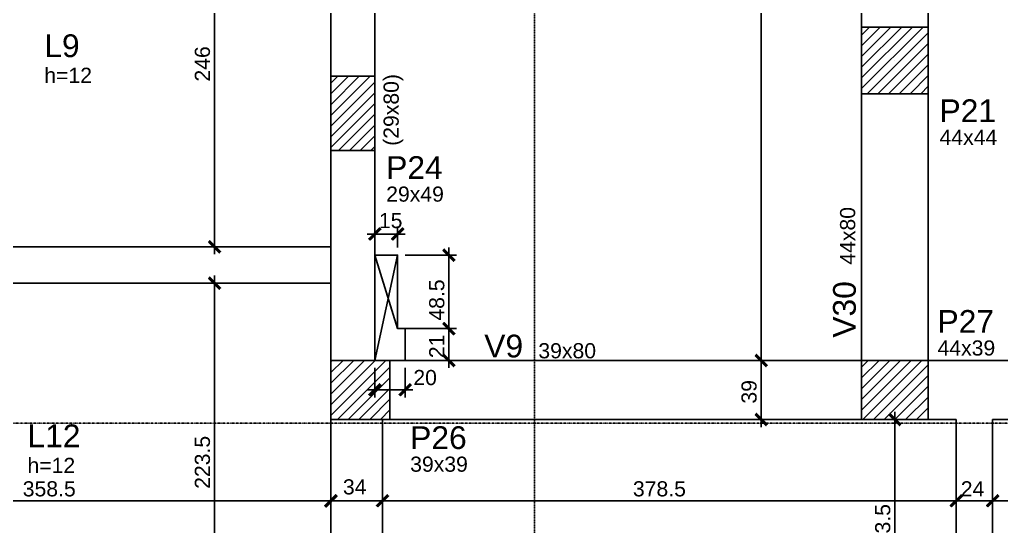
# Model space of a CAD drawing. Extents: x -1789 to 4156, y -3064 to 1391.
# Drawn here: x -884 to -236, y -358 to -24 of the extents above; entities that cross this region are included whole.
import ezdxf

# ---------------------------------------------------------------- set-up
doc = ezdxf.new("R2010")
doc.units = 0
doc.linetypes.add('ESTILO_TQS_0003', pattern=[0.92, 0.3, -0.15, 0.02, -0.15, 0.3])
doc.linetypes.add('ESTILO_TQS_0004', pattern=[1.09, 0.3, -0.15, 0.02, -0.15, 0.02, -0.15, 0.3])
for name, color, linetype in [('1', 1, 'CONTINUOUS'), ('2', 2, 'CONTINUOUS'), ('3', 3, 'CONTINUOUS'), ('4', 4, 'CONTINUOUS'), ('5', 5, 'CONTINUOUS'), ('8', 8, 'CONTINUOUS')]:
    doc.layers.add(name, color=color, linetype=linetype)
doc.styles.add('TQS_ARIAL', font='arial.ttf')

msp = doc.modelspace()

# ---------------------------------------------------------------- linework, layer by layer
at = {"layer": '1', "linetype": 'Continuous'}
for p, q in [((-394.65915, 397.2804), (-394.65915, -253.7196)), ((-755.2464, 77.2804), (-755.2464, -178.7197)), ((-306.4964, -50.7196), (-306.4964, -50.7196)), ((-663.9964, -85.7196), (-663.9964, -85.7196)), ((-649.4964, -174.2244), (-649.4964, -160.3533)), ((-634.5103, -174.2244), (-634.5103, -160.3533)), ((-654.4964, -165.3533), (-629.5103, -165.3533)), ((-600.66505, -174.2244), (-600.66505, -232.71755)), ((-649.4964, -179.2244), (-634.5103, -227.71755)), ((-634.5103, -179.2244), (-649.4964, -248.7196)), ((-629.5103, -179.2244), (-595.66505, -179.2244)), ((-755.2464, -192.7197), (-755.2464, -426.2196)), ((-600.66505, -222.71755), (-600.66505, -253.7196)), ((-629.5103, -227.71755), (-595.66505, -227.71755)), ((-624.4964, -227.71755), (-595.66505, -227.71755)), ((-394.65915, -243.7196), (-394.65915, -292.7196)), ((-624.4964, -248.7196), (-595.66505, -248.7196)), ((-649.4964, -253.7196), (-649.4964, -273.2196)), ((-629.4964, -253.7196), (-629.4964, -273.2196)), ((-658.9964, -268.2196), (-658.9964, -268.2196)), ((-654.4964, -268.2196), (-624.4964, -268.2196)), ((-306.4964, -268.2196), (-306.4964, -268.2196)), ((-306.4964, -426.2196), (-306.4964, -282.7196)), ((-308.222, -287.7196), (-311.4964, -287.7196)), ((-678.4964, -327.9196), (-678.4964, -346.4565)), ((-265.9964, -349.4696), (-265.9964, -336.4565)), ((-241.9964, -336.96035), (-241.9964, -336.4565)), ((-673.4964, -341.4565), (-1041.9964, -341.4565)), ((-683.4964, -341.4565), (-639.4964, -341.4565)), ((-649.4964, -341.4565), (-260.9964, -341.4565)), ((-270.9964, -341.4565), (-236.9964, -341.4565)), ((-246.9964, -341.4565), (559.0036, -341.4565)), ((-678.4964, -345.57265), (-678.4964, -346.4565))]:
    msp.add_line(p, q, dxfattribs=at)
for points in [[(-652.59055, -169.3313), (-645.44525, -162.18605), (-646.32915, -161.30215), (-653.47445, -168.4474), (-652.59055, -169.3313)], [(-637.6044, -169.3313), (-630.45915, -162.18605), (-631.34305, -161.30215), (-638.4883, -168.4474), (-637.6044, -169.3313)], [(-759.22445, -170.62555), (-752.07915, -177.7708), (-751.19525, -176.88695), (-758.34055, -169.74165), (-759.22445, -170.62555)], [(-604.64305, -176.13025), (-597.4978, -183.27555), (-596.6139, -182.39165), (-603.75915, -175.24635), (-604.64305, -176.13025)], [(-759.22445, -194.62555), (-752.07915, -201.7708), (-751.19525, -200.88695), (-758.34055, -193.74165), (-759.22445, -194.62555)], [(-604.64305, -224.6234), (-597.4978, -231.76865), (-596.6139, -230.8848), (-603.75915, -223.7395), (-604.64305, -224.6234)], [(-604.64305, -224.6234), (-597.4978, -231.76865), (-596.6139, -230.8848), (-603.75915, -223.7395), (-604.64305, -224.6234)], [(-604.64305, -245.62545), (-597.4978, -252.77075), (-596.6139, -251.88685), (-603.75915, -244.74155), (-604.64305, -245.62545)], [(-398.63715, -245.62545), (-391.4919, -252.77075), (-390.608, -251.88685), (-397.75325, -244.74155), (-398.63715, -245.62545)], [(-398.63715, -245.62545), (-391.4919, -252.77075), (-390.608, -251.88685), (-397.75325, -244.74155), (-398.63715, -245.62545)], [(-652.59055, -272.19765), (-645.44525, -265.05235), (-646.32915, -264.16845), (-653.47445, -271.31375), (-652.59055, -272.19765)], [(-632.59055, -272.19765), (-625.44525, -265.05235), (-626.32915, -264.16845), (-633.47445, -271.31375), (-632.59055, -272.19765)], [(-398.63715, -284.62545), (-391.4919, -291.77075), (-390.608, -290.88685), (-397.75325, -283.74155), (-398.63715, -284.62545)], [(-302.51835, -290.81375), (-309.66365, -283.66845), (-310.54755, -284.55235), (-303.40225, -291.69765), (-302.51835, -290.81375)], [(-675.40225, -337.4785), (-682.54755, -344.62375), (-681.66365, -345.50765), (-674.51835, -338.3624), (-675.40225, -337.4785)], [(-681.59055, -345.43455), (-674.44525, -338.28925), (-675.32915, -337.4054), (-682.47445, -344.55065), (-681.59055, -345.43455)], [(-647.59055, -345.43455), (-640.44525, -338.28925), (-641.32915, -337.4054), (-648.47445, -344.55065), (-647.59055, -345.43455)], [(-647.59055, -345.43455), (-640.44525, -338.28925), (-641.32915, -337.4054), (-648.47445, -344.55065), (-647.59055, -345.43455)], [(-269.09055, -345.43455), (-261.94525, -338.28925), (-262.82915, -337.4054), (-269.97445, -344.55065), (-269.09055, -345.43455)], [(-269.09055, -345.43455), (-261.94525, -338.28925), (-262.82915, -337.4054), (-269.97445, -344.55065), (-269.09055, -345.43455)], [(-245.09055, -345.43455), (-237.94525, -338.28925), (-238.82915, -337.4054), (-245.97445, -344.55065), (-245.09055, -345.43455)], [(-245.09055, -345.43455), (-237.94525, -338.28925), (-238.82915, -337.4054), (-245.97445, -344.55065), (-245.09055, -345.43455)]]:
    msp.add_lwpolyline(points, dxfattribs=at)
for points in [[(-652.59055, -169.3313), (-646.32915, -161.30215), (-653.47445, -168.4474)], [(-652.59055, -169.3313), (-645.44525, -162.18605), (-646.32915, -161.30215)], [(-637.6044, -169.3313), (-631.34305, -161.30215), (-638.4883, -168.4474)], [(-637.6044, -169.3313), (-630.45915, -162.18605), (-631.34305, -161.30215)], [(-759.22445, -170.62555), (-751.19525, -176.88695), (-758.34055, -169.74165)], [(-759.22445, -170.62555), (-758.34055, -169.74165), (-759.22445, -170.62555)], [(-759.22445, -170.62555), (-752.07915, -177.7708), (-751.19525, -176.88695)], [(-652.59055, -169.3313), (-653.47445, -168.4474), (-652.59055, -169.3313)], [(-637.6044, -169.3313), (-638.4883, -168.4474), (-637.6044, -169.3313)], [(-604.64305, -176.13025), (-596.6139, -182.39165), (-603.75915, -175.24635)], [(-604.64305, -176.13025), (-603.75915, -175.24635), (-604.64305, -176.13025)], [(-604.64305, -176.13025), (-597.4978, -183.27555), (-596.6139, -182.39165)], [(-759.22445, -194.62555), (-751.19525, -200.88695), (-758.34055, -193.74165)], [(-759.22445, -194.62555), (-758.34055, -193.74165), (-759.22445, -194.62555)], [(-759.22445, -194.62555), (-752.07915, -201.7708), (-751.19525, -200.88695)], [(-604.64305, -224.6234), (-596.6139, -230.8848), (-603.75915, -223.7395)], [(-604.64305, -224.6234), (-603.75915, -223.7395), (-604.64305, -224.6234)], [(-604.64305, -224.6234), (-596.6139, -230.8848), (-603.75915, -223.7395)], [(-604.64305, -224.6234), (-603.75915, -223.7395), (-604.64305, -224.6234)], [(-604.64305, -224.6234), (-597.4978, -231.76865), (-596.6139, -230.8848)], [(-604.64305, -224.6234), (-597.4978, -231.76865), (-596.6139, -230.8848)], [(-604.64305, -245.62545), (-596.6139, -251.88685), (-603.75915, -244.74155)], [(-604.64305, -245.62545), (-603.75915, -244.74155), (-604.64305, -245.62545)], [(-604.64305, -245.62545), (-597.4978, -252.77075), (-596.6139, -251.88685)], [(-398.63715, -245.62545), (-390.608, -251.88685), (-397.75325, -244.74155)], [(-398.63715, -245.62545), (-397.75325, -244.74155), (-398.63715, -245.62545)], [(-398.63715, -245.62545), (-390.608, -251.88685), (-397.75325, -244.74155)], [(-398.63715, -245.62545), (-397.75325, -244.74155), (-398.63715, -245.62545)], [(-398.63715, -245.62545), (-391.4919, -252.77075), (-390.608, -251.88685)], [(-398.63715, -245.62545), (-391.4919, -252.77075), (-390.608, -251.88685)], [(-652.59055, -272.19765), (-646.32915, -264.16845), (-653.47445, -271.31375)], [(-652.59055, -272.19765), (-645.44525, -265.05235), (-646.32915, -264.16845)], [(-632.59055, -272.19765), (-626.32915, -264.16845), (-633.47445, -271.31375)], [(-632.59055, -272.19765), (-625.44525, -265.05235), (-626.32915, -264.16845)], [(-652.59055, -272.19765), (-653.47445, -271.31375), (-652.59055, -272.19765)], [(-632.59055, -272.19765), (-633.47445, -271.31375), (-632.59055, -272.19765)], [(-398.63715, -284.62545), (-390.608, -290.88685), (-397.75325, -283.74155)], [(-398.63715, -284.62545), (-397.75325, -283.74155), (-398.63715, -284.62545)], [(-398.63715, -284.62545), (-391.4919, -291.77075), (-390.608, -290.88685)], [(-302.51835, -290.81375), (-309.66365, -283.66845), (-310.54755, -284.55235)], [(-302.51835, -290.81375), (-310.54755, -284.55235), (-303.40225, -291.69765)], [(-302.51835, -290.81375), (-303.40225, -291.69765), (-302.51835, -290.81375)], [(-675.40225, -337.4785), (-682.54755, -344.62375), (-681.66365, -345.50765)], [(-681.59055, -345.43455), (-675.32915, -337.4054), (-682.47445, -344.55065)], [(-675.40225, -337.4785), (-681.66365, -345.50765), (-674.51835, -338.3624)], [(-681.59055, -345.43455), (-674.44525, -338.28925), (-675.32915, -337.4054)], [(-675.40225, -337.4785), (-674.51835, -338.3624), (-675.40225, -337.4785)], [(-647.59055, -345.43455), (-641.32915, -337.4054), (-648.47445, -344.55065)], [(-647.59055, -345.43455), (-641.32915, -337.4054), (-648.47445, -344.55065)], [(-647.59055, -345.43455), (-640.44525, -338.28925), (-641.32915, -337.4054)], [(-647.59055, -345.43455), (-640.44525, -338.28925), (-641.32915, -337.4054)], [(-269.09055, -345.43455), (-262.82915, -337.4054), (-269.97445, -344.55065)], [(-269.09055, -345.43455), (-262.82915, -337.4054), (-269.97445, -344.55065)], [(-269.09055, -345.43455), (-261.94525, -338.28925), (-262.82915, -337.4054)], [(-269.09055, -345.43455), (-261.94525, -338.28925), (-262.82915, -337.4054)], [(-245.09055, -345.43455), (-238.82915, -337.4054), (-245.97445, -344.55065)], [(-245.09055, -345.43455), (-238.82915, -337.4054), (-245.97445, -344.55065)], [(-245.09055, -345.43455), (-237.94525, -338.28925), (-238.82915, -337.4054)], [(-245.09055, -345.43455), (-237.94525, -338.28925), (-238.82915, -337.4054)], [(-681.59055, -345.43455), (-682.47445, -344.55065), (-681.59055, -345.43455)], [(-647.59055, -345.43455), (-648.47445, -344.55065), (-647.59055, -345.43455)], [(-647.59055, -345.43455), (-648.47445, -344.55065), (-647.59055, -345.43455)], [(-269.09055, -345.43455), (-269.97445, -344.55065), (-269.09055, -345.43455)], [(-269.09055, -345.43455), (-269.97445, -344.55065), (-269.09055, -345.43455)], [(-245.09055, -345.43455), (-245.97445, -344.55065), (-245.09055, -345.43455)], [(-245.09055, -345.43455), (-245.97445, -344.55065), (-245.09055, -345.43455)]]:
    msp.add_solid(points, dxfattribs=at)
at = {"layer": '2', "linetype": 'Continuous'}
for p, q in [((-328.4964, -69.3879), (-287.8281, -28.7196)), ((-328.4964, -62.3168), (-294.8992, -28.7196)), ((-328.4964, -55.24575), (-301.97025, -28.7196)), ((-328.4964, -48.1747), (-309.0413, -28.7196)), ((-328.4964, -41.1036), (-316.1124, -28.7196)), ((-328.4964, -34.03255), (-323.18345, -28.7196)), ((-324.75705, -72.7196), (-284.4964, -32.45895)), ((-317.686, -72.7196), (-284.4964, -39.53)), ((-310.6149, -72.7196), (-284.4964, -46.6011)), ((-303.54385, -72.7196), (-284.4964, -53.67215)), ((-678.4964, -87.0477), (-652.6683, -61.2196)), ((-678.4964, -79.97665), (-659.73935, -61.2196)), ((-678.4964, -72.90555), (-666.81045, -61.2196)), ((-678.4964, -65.8345), (-673.8815, -61.2196)), ((-296.4728, -72.7196), (-284.4964, -60.7432)), ((-678.4964, -94.11875), (-649.4964, -65.11875)), ((-289.4017, -72.7196), (-284.4964, -67.8143)), ((-678.4964, -101.18985), (-649.4964, -72.18985)), ((-678.4964, -108.2609), (-649.4964, -79.2609)), ((-673.38405, -110.2196), (-649.4964, -86.33195)), ((-666.31295, -110.2196), (-649.4964, -93.40305)), ((-659.2419, -110.2196), (-649.4964, -100.4741)), ((-652.17085, -110.2196), (-649.4964, -107.54515)), ((-755.2464, -173.7197), (-755.2464, -173.7197)), ((-649.4964, -179.2244), (-649.4964, -179.2244)), ((-634.5103, -179.2244), (-634.5103, -179.2244)), ((-634.5103, -179.2244), (-634.5103, -179.2244)), ((-755.2464, -197.7197), (-755.2464, -197.7197)), ((-634.5103, -227.71755), (-634.5103, -227.71755)), ((-629.4964, -227.71755), (-629.4964, -227.71755)), ((-678.4964, -285.0376), (-642.1784, -248.7196)), ((-678.4964, -277.96655), (-649.24945, -248.7196)), ((-678.4964, -270.89545), (-656.32055, -248.7196)), ((-678.4964, -263.8244), (-663.3916, -248.7196)), ((-678.4964, -256.75335), (-670.46265, -248.7196)), ((-678.4964, -249.68225), (-677.53375, -248.7196)), ((-649.4964, -248.7196), (-649.4964, -248.7196)), ((-629.4964, -248.7196), (-629.4964, -248.7196)), ((-629.4964, -248.7196), (-629.4964, -248.7196)), ((-394.65915, -248.7196), (-394.65915, -248.7196)), ((-394.65915, -248.7196), (-394.65915, -248.7196)), ((-328.4964, -281.5199), (-295.6961, -248.7196)), ((-328.4964, -274.44885), (-302.76715, -248.7196)), ((-328.4964, -267.3778), (-309.8382, -248.7196)), ((-328.4964, -260.3067), (-316.9093, -248.7196)), ((-328.4964, -253.23565), (-323.98035, -248.7196)), ((-327.625, -287.7196), (-288.625, -248.7196)), ((-320.55395, -287.7196), (-284.4964, -251.66205)), ((-674.10735, -287.7196), (-639.4964, -253.10865)), ((-313.4829, -287.7196), (-284.4964, -258.7331)), ((-667.03625, -287.7196), (-639.4964, -260.17975)), ((-659.9652, -287.7196), (-639.4964, -267.2508)), ((-306.4118, -287.7196), (-284.4964, -265.8042)), ((-652.89415, -287.7196), (-639.4964, -274.32185)), ((-299.34075, -287.7196), (-284.4964, -272.87525)), ((-645.82305, -287.7196), (-639.4964, -281.39295)), ((-292.26965, -287.7196), (-284.4964, -279.94635)), ((-394.65915, -287.7196), (-394.65915, -287.7196)), ((-303.222, -287.7196), (-303.222, -287.7196)), ((-285.1986, -287.7196), (-284.4964, -287.0174)), ((-678.4964, -322.9196), (-678.4964, -322.9196)), ((-678.4964, -340.57265), (-678.4964, -340.57265)), ((-644.4964, -341.4565), (-644.4964, -341.4565)), ((-644.4964, -341.4565), (-644.4964, -341.4565)), ((-265.9964, -341.4565), (-265.9964, -341.4565)), ((-241.9964, -341.4565), (-241.9964, -341.4565)), ((-241.9964, -341.96035), (-241.9964, -341.96035)), ((-265.9964, -354.4696), (-265.9964, -354.4696))]:
    msp.add_line(p, q, dxfattribs=at)
at = {"layer": '2', "linetype": 'ESTILO_TQS_0004'}
msp.add_line((-1212.36285, -290.2196), (1301.79225, -290.2196), dxfattribs=at)
at = {"layer": '3', "linetype": 'Continuous'}
for points in [[(-328.4964, 153.7804), (-328.4964, -28.7196)], [(-284.4964, -28.7196), (-284.4964, 153.7804)], [(-678.4964, 57.2804), (-678.4964, -61.2196)], [(-649.4964, -61.2196), (-649.4964, 57.2804)], [(-328.4964, -72.7196), (-328.4964, -248.7196)], [(-284.4964, -248.7196), (-284.4964, -72.7196)], [(-678.4964, -110.2196), (-678.4964, -173.7197)], [(-649.4964, -185.7197), (-649.4964, -110.2196)], [(-678.4964, -173.7197), (-1006.9964, -173.7197)], [(-678.4964, -197.7197), (-678.4964, -173.7197)], [(-649.4964, -179.2244), (-634.5103, -179.2244), (-634.5103, -227.71755), (-629.4964, -227.71755), (-629.4964, -248.7196), (-649.4964, -248.7196), (-649.4964, -179.2244)], [(-649.4964, -248.7196), (-649.4964, -185.7197)], [(-1006.9964, -197.7197), (-678.4964, -197.7197)], [(-678.4964, -197.7197), (-678.4964, -248.7196)], [(-328.4964, -248.7196), (-639.4964, -248.7196)], [(-251.4964, -248.7196), (-284.4964, -248.7196)], [(31.5036, -248.7196), (-251.4964, -248.7196)], [(-678.4964, -287.7196), (-678.4964, -421.2196)], [(-644.4964, -421.2196), (-644.4964, -287.7196)], [(-639.4964, -287.7196), (-328.4964, -287.7196)], [(-284.4964, -287.7196), (-265.9964, -287.7196)], [(-265.9964, -287.7196), (-265.9964, -421.2196)], [(-241.9964, -287.7196), (31.5036, -287.7196)], [(-241.9964, -421.2196), (-241.9964, -287.7196)]]:
    msp.add_lwpolyline(points, dxfattribs=at)
at = {"layer": '5', "linetype": 'Continuous'}
for points in [[(-328.4964, -72.7196), (-284.4964, -72.7196), (-284.4964, -28.7196), (-328.4964, -28.7196), (-328.4964, -72.7196)], [(-678.4964, -110.2196), (-649.4964, -110.2196), (-649.4964, -61.2196), (-678.4964, -61.2196), (-678.4964, -110.2196)], [(-678.4964, -287.7196), (-639.4964, -287.7196), (-639.4964, -248.7196), (-678.4964, -248.7196), (-678.4964, -287.7196)], [(-328.4964, -287.7196), (-284.4964, -287.7196), (-284.4964, -248.7196), (-328.4964, -248.7196), (-328.4964, -287.7196)]]:
    msp.add_lwpolyline(points, dxfattribs=at)
at = {"layer": '8', "linetype": 'ESTILO_TQS_0003'}
msp.add_line((-544.2452, -1684.3231), (-544.2452, 1006.88655), dxfattribs=at)

# ---------------------------------------------------------------- texts
at = {"layer": '2', "linetype": 'Continuous', "style": 'TQS_ARIAL'}
for s, p in [('246', (-758.2464, -64.71965)), ('(29x80)', (-633.73315, -107.11275)), ('44x80', (-332.63755, -185.5553)), ('48.5', (-603.66505, -222.47095)), ('21', (-603.66505, -247.21855)), ('39', (-397.65915, -277.2196)), ('223.5', (-758.2464, -333.46965)), ('133.5', (-309.4964, -378.4696))]:
    msp.add_text(s, height=10, rotation=90, dxfattribs=at).set_placement(p)
for s, p in [('h=12', (-867.52255, -65.56475)), ('44x44', (-276.9964, -106.4696)), ('29x49', (-641.9964, -143.9696)), ('15', (-646.81555, -161.4509)), ('39x80', (-541.6288, -247.3414)), ('44x39', (-278.3232, -245.51075)), ('20', (-624.09245, -265.0192)), ('h=12', (-878.6144, -322.99395)), ('39x39', (-626.1751, -322.19725)), ('358.5', (-881.7464, -338.4565)), ('34', (-670.5429, -337.1758)), ('378.5', (-479.2464, -338.4565)), ('24', (-262.9964, -338.4565))]:
    msp.add_text(s, height=10, dxfattribs=at).set_placement(p)
at = {"layer": '4', "linetype": 'Continuous', "style": 'TQS_ARIAL'}
for s, p in [('L9', (-867.52255, -48.56475)), ('P21', (-276.9964, -91.4696)), ('P24', (-641.9964, -128.9696)), ('P27', (-278.3232, -230.51075)), ('V9', (-577.31045, -246.7446)), ('L12', (-878.6144, -305.99395)), ('P26', (-626.1751, -307.19725))]:
    msp.add_text(s, height=15, dxfattribs=at).set_placement(p)
msp.add_text('V30', height=15, rotation=90, dxfattribs=at).set_placement((-332.2464, -233.7196))

doc.saveas('drawing.dxf')
